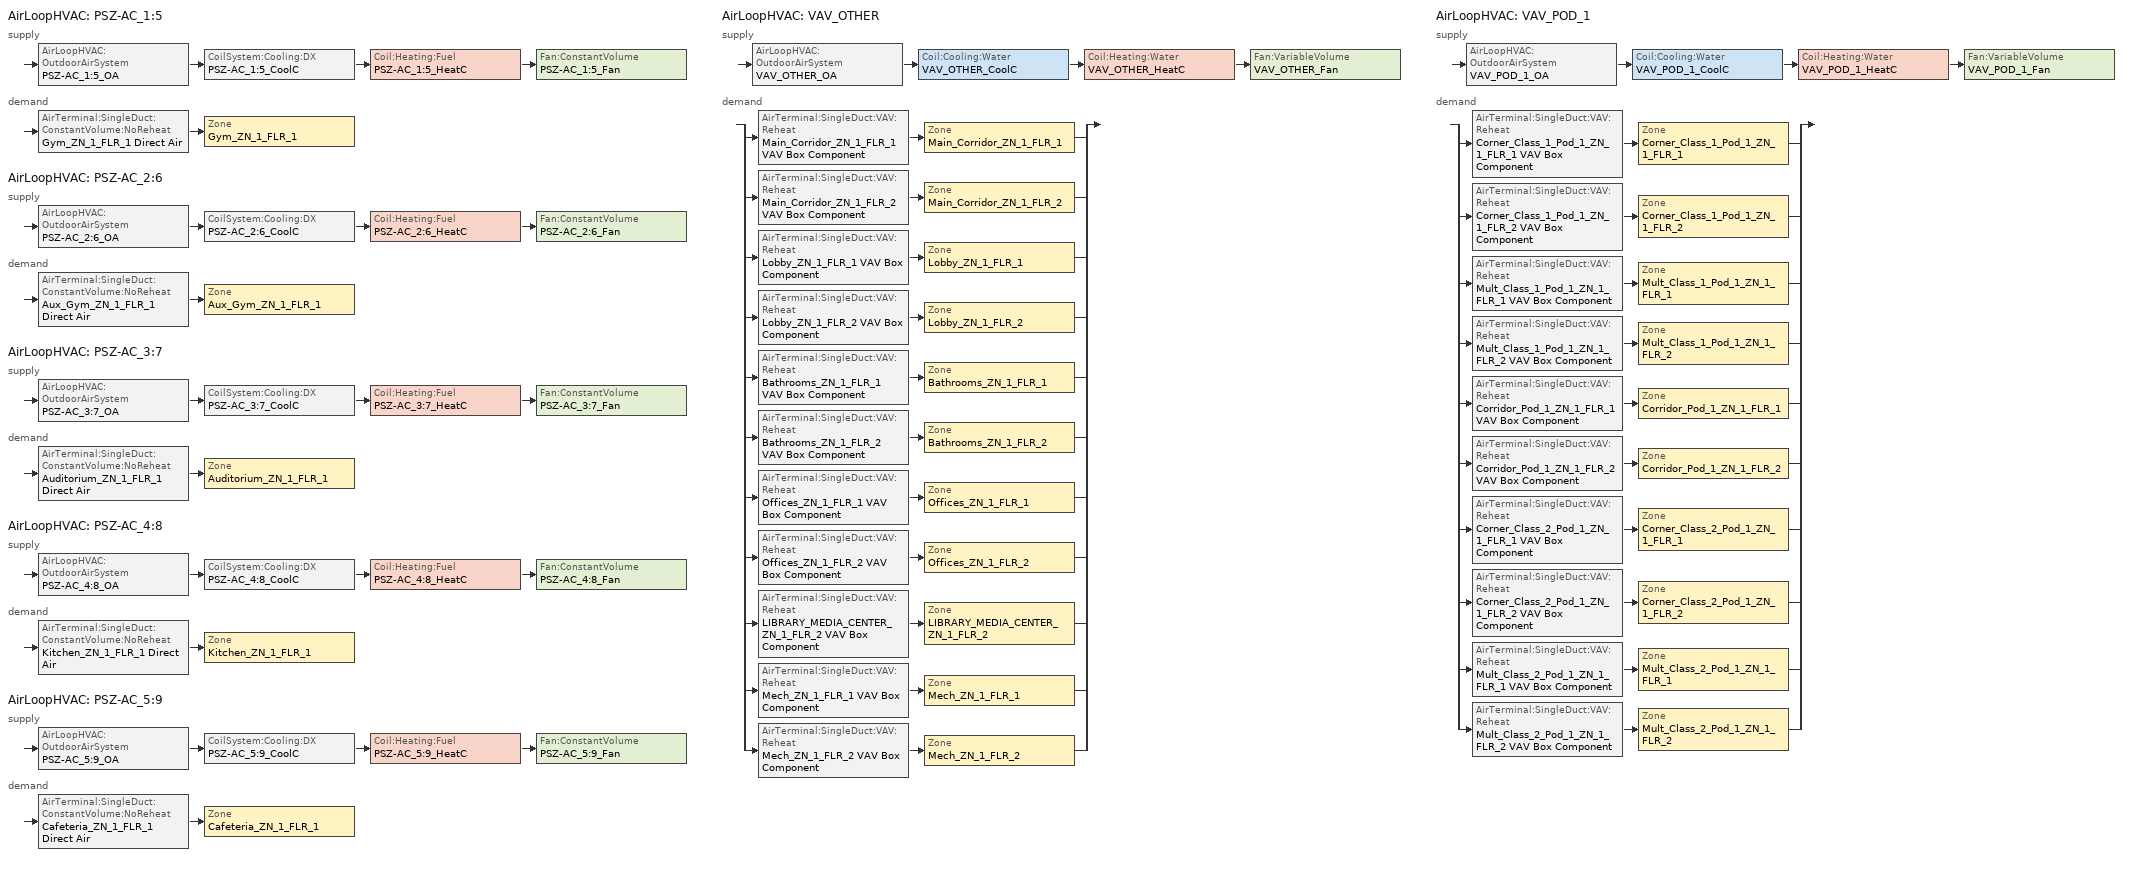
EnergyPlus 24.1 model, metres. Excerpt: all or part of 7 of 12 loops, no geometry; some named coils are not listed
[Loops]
AirLoopHVAC 'PSZ-AC_1:5'
 supply: AirLoopHVAC:OutdoorAirSystem 'PSZ-AC_1:5_OA' > CoilSystem:Cooling:DX 'PSZ-AC_1:5_CoolC' > Coil:Heating:Fuel 'PSZ-AC_1:5_HeatC' > Fan:ConstantVolume 'PSZ-AC_1:5_Fan'
 demand: AirTerminal:SingleDuct:ConstantVolume:NoReheat 'Gym_ZN_1_FLR_1 Direct Air' > Zone 'Gym_ZN_1_FLR_1'
AirLoopHVAC 'PSZ-AC_2:6'
 supply: AirLoopHVAC:OutdoorAirSystem 'PSZ-AC_2:6_OA' > CoilSystem:Cooling:DX 'PSZ-AC_2:6_CoolC' > Coil:Heating:Fuel 'PSZ-AC_2:6_HeatC' > Fan:ConstantVolume 'PSZ-AC_2:6_Fan'
 demand: AirTerminal:SingleDuct:ConstantVolume:NoReheat 'Aux_Gym_ZN_1_FLR_1 Direct Air' > Zone 'Aux_Gym_ZN_1_FLR_1'
AirLoopHVAC 'PSZ-AC_3:7'
 supply: AirLoopHVAC:OutdoorAirSystem 'PSZ-AC_3:7_OA' > CoilSystem:Cooling:DX 'PSZ-AC_3:7_CoolC' > Coil:Heating:Fuel 'PSZ-AC_3:7_HeatC' > Fan:ConstantVolume 'PSZ-AC_3:7_Fan'
 demand: AirTerminal:SingleDuct:ConstantVolume:NoReheat 'Auditorium_ZN_1_FLR_1 Direct Air' > Zone 'Auditorium_ZN_1_FLR_1'
AirLoopHVAC 'PSZ-AC_4:8'
 supply: AirLoopHVAC:OutdoorAirSystem 'PSZ-AC_4:8_OA' > CoilSystem:Cooling:DX 'PSZ-AC_4:8_CoolC' > Coil:Heating:Fuel 'PSZ-AC_4:8_HeatC' > Fan:ConstantVolume 'PSZ-AC_4:8_Fan'
 demand: AirTerminal:SingleDuct:ConstantVolume:NoReheat 'Kitchen_ZN_1_FLR_1 Direct Air' > Zone 'Kitchen_ZN_1_FLR_1'
AirLoopHVAC 'PSZ-AC_5:9'
 supply: AirLoopHVAC:OutdoorAirSystem 'PSZ-AC_5:9_OA' > CoilSystem:Cooling:DX 'PSZ-AC_5:9_CoolC' > Coil:Heating:Fuel 'PSZ-AC_5:9_HeatC' > Fan:ConstantVolume 'PSZ-AC_5:9_Fan'
 demand: AirTerminal:SingleDuct:ConstantVolume:NoReheat 'Cafeteria_ZN_1_FLR_1 Direct Air' > Zone 'Cafeteria_ZN_1_FLR_1'
AirLoopHVAC 'VAV_OTHER'
 supply: AirLoopHVAC:OutdoorAirSystem 'VAV_OTHER_OA' > Coil:Cooling:Water 'VAV_OTHER_CoolC' > Coil:Heating:Water 'VAV_OTHER_HeatC' > Fan:VariableVolume 'VAV_OTHER_Fan'
 demand: split
  | AirTerminal:SingleDuct:VAV:Reheat 'Main_Corridor_ZN_1_FLR_1 VAV Box Component' > Zone 'Main_Corridor_ZN_1_FLR_1'
  | AirTerminal:SingleDuct:VAV:Reheat 'Main_Corridor_ZN_1_FLR_2 VAV Box Component' > Zone 'Main_Corridor_ZN_1_FLR_2'
  | AirTerminal:SingleDuct:VAV:Reheat 'Lobby_ZN_1_FLR_1 VAV Box Component' > Zone 'Lobby_ZN_1_FLR_1'
  | AirTerminal:SingleDuct:VAV:Reheat 'Lobby_ZN_1_FLR_2 VAV Box Component' > Zone 'Lobby_ZN_1_FLR_2'
  | AirTerminal:SingleDuct:VAV:Reheat 'Bathrooms_ZN_1_FLR_1 VAV Box Component' > Zone 'Bathrooms_ZN_1_FLR_1'
  | AirTerminal:SingleDuct:VAV:Reheat 'Bathrooms_ZN_1_FLR_2 VAV Box Component' > Zone 'Bathrooms_ZN_1_FLR_2'
  | AirTerminal:SingleDuct:VAV:Reheat 'Offices_ZN_1_FLR_1 VAV Box Component' > Zone 'Offices_ZN_1_FLR_1'
  | AirTerminal:SingleDuct:VAV:Reheat 'Offices_ZN_1_FLR_2 VAV Box Component' > Zone 'Offices_ZN_1_FLR_2'
  | AirTerminal:SingleDuct:VAV:Reheat 'LIBRARY_MEDIA_CENTER_ZN_1_FLR_2 VAV Box Component' > Zone 'LIBRARY_MEDIA_CENTER_ZN_1_FLR_2'
  | AirTerminal:SingleDuct:VAV:Reheat 'Mech_ZN_1_FLR_1 VAV Box Component' > Zone 'Mech_ZN_1_FLR_1'
  | AirTerminal:SingleDuct:VAV:Reheat 'Mech_ZN_1_FLR_2 VAV Box Component' > Zone 'Mech_ZN_1_FLR_2'
AirLoopHVAC 'VAV_POD_1'
 supply: AirLoopHVAC:OutdoorAirSystem 'VAV_POD_1_OA' > Coil:Cooling:Water 'VAV_POD_1_CoolC' > Coil:Heating:Water 'VAV_POD_1_HeatC' > Fan:VariableVolume 'VAV_POD_1_Fan'
 demand: split
  | AirTerminal:SingleDuct:VAV:Reheat 'Corner_Class_1_Pod_1_ZN_1_FLR_1 VAV Box Component' > Zone 'Corner_Class_1_Pod_1_ZN_1_FLR_1'
  | AirTerminal:SingleDuct:VAV:Reheat 'Corner_Class_1_Pod_1_ZN_1_FLR_2 VAV Box Component' > Zone 'Corner_Class_1_Pod_1_ZN_1_FLR_2'
  | AirTerminal:SingleDuct:VAV:Reheat 'Mult_Class_1_Pod_1_ZN_1_FLR_1 VAV Box Component' > Zone 'Mult_Class_1_Pod_1_ZN_1_FLR_1'
  | AirTerminal:SingleDuct:VAV:Reheat 'Mult_Class_1_Pod_1_ZN_1_FLR_2 VAV Box Component' > Zone 'Mult_Class_1_Pod_1_ZN_1_FLR_2'
  | AirTerminal:SingleDuct:VAV:Reheat 'Corridor_Pod_1_ZN_1_FLR_1 VAV Box Component' > Zone 'Corridor_Pod_1_ZN_1_FLR_1'
  | AirTerminal:SingleDuct:VAV:Reheat 'Corridor_Pod_1_ZN_1_FLR_2 VAV Box Component' > Zone 'Corridor_Pod_1_ZN_1_FLR_2'
  | AirTerminal:SingleDuct:VAV:Reheat 'Corner_Class_2_Pod_1_ZN_1_FLR_1 VAV Box Component' > Zone 'Corner_Class_2_Pod_1_ZN_1_FLR_1'
  | AirTerminal:SingleDuct:VAV:Reheat 'Corner_Class_2_Pod_1_ZN_1_FLR_2 VAV Box Component' > Zone 'Corner_Class_2_Pod_1_ZN_1_FLR_2'
  | AirTerminal:SingleDuct:VAV:Reheat 'Mult_Class_2_Pod_1_ZN_1_FLR_1 VAV Box Component' > Zone 'Mult_Class_2_Pod_1_ZN_1_FLR_1'
  | AirTerminal:SingleDuct:VAV:Reheat 'Mult_Class_2_Pod_1_ZN_1_FLR_2 VAV Box Component' > Zone 'Mult_Class_2_Pod_1_ZN_1_FLR_2'
[AirLoopHVAC] Design supply air flow rate=Autosize
PSZ-AC_1:5; PSZ-AC_2:6; PSZ-AC_3:7; PSZ-AC_4:8; PSZ-AC_5:9; VAV_OTHER; VAV_POD_1
[AirTerminal:SingleDuct:ConstantVolume:NoReheat] Availability schedule=ALWAYS_ON; Maximum air flow rate=Autosize
Auditorium_ZN_1_FLR_1 Direct Air; Aux_Gym_ZN_1_FLR_1 Direct Air; Cafeteria_ZN_1_FLR_1 Direct Air; Gym_ZN_1_FLR_1 Direct Air; Kitchen_ZN_1_FLR_1 Direct Air
[AirTerminal:SingleDuct:VAV:Reheat] Availability schedule=ALWAYS_ON; Convergence tolerance=0.001; Damper heating action=Normal; Maximum air flow rate=Autosize; Maximum flow fraction during reheat=Autosize; Maximum flow per zone floor area during reheat=Autosize; Maximum hot water or steam flow rate=Autosize; Minimum hot water or steam flow rate=0; Zone minimum air flow input method=Constant
Name | Constant minimum air flow fraction | Reheat coil
Bathrooms_ZN_1_FLR_1 VAV Box Component | Autosize | Bathrooms_ZN_1_FLR_1 VAV Box Reheat Coil
Bathrooms_ZN_1_FLR_2 VAV Box Component | Autosize | Bathrooms_ZN_1_FLR_2 VAV Box Reheat Coil
Corner_Class_1_Pod_1_ZN_1_FLR_1 VAV Box Component | 0.3 | Corner_Class_1_Pod_1_ZN_1_FLR_1 VAV Box Reheat Coil
Corner_Class_1_Pod_1_ZN_1_FLR_2 VAV Box Component | 0.3 | Corner_Class_1_Pod_1_ZN_1_FLR_2 VAV Box Reheat Coil
Corner_Class_2_Pod_1_ZN_1_FLR_1 VAV Box Component | 0.3 | Corner_Class_2_Pod_1_ZN_1_FLR_1 VAV Box Reheat Coil
Corner_Class_2_Pod_1_ZN_1_FLR_2 VAV Box Component | 0.3 | Corner_Class_2_Pod_1_ZN_1_FLR_2 VAV Box Reheat Coil
Corridor_Pod_1_ZN_1_FLR_1 VAV Box Component | 0.3 | Corridor_Pod_1_ZN_1_FLR_1 VAV Box Reheat Coil
Corridor_Pod_1_ZN_1_FLR_2 VAV Box Component | 0.3 | Corridor_Pod_1_ZN_1_FLR_2 VAV Box Reheat Coil
LIBRARY_MEDIA_CENTER_ZN_1_FLR_2 VAV Box Component | 0.3 | LIBRARY_MEDIA_CENTER_ZN_1_FLR_2 VAV Box Reheat Coil
Lobby_ZN_1_FLR_1 VAV Box Component | 0.3 | Lobby_ZN_1_FLR_1 VAV Box Reheat Coil
Lobby_ZN_1_FLR_2 VAV Box Component | 0.3 | Lobby_ZN_1_FLR_2 VAV Box Reheat Coil
Main_Corridor_ZN_1_FLR_1 VAV Box Component | 0.3 | Main_Corridor_ZN_1_FLR_1 VAV Box Reheat Coil
Main_Corridor_ZN_1_FLR_2 VAV Box Component | 0.3 | Main_Corridor_ZN_1_FLR_2 VAV Box Reheat Coil
Mech_ZN_1_FLR_1 VAV Box Component | 0.3 | Mech_ZN_1_FLR_1 VAV Box Reheat Coil
Mech_ZN_1_FLR_2 VAV Box Component | 0.3 | Mech_ZN_1_FLR_2 VAV Box Reheat Coil
Mult_Class_1_Pod_1_ZN_1_FLR_1 VAV Box Component | 0.3 | Mult_Class_1_Pod_1_ZN_1_FLR_1 VAV Box Reheat Coil
Mult_Class_1_Pod_1_ZN_1_FLR_2 VAV Box Component | 0.3 | Mult_Class_1_Pod_1_ZN_1_FLR_2 VAV Box Reheat Coil
Mult_Class_2_Pod_1_ZN_1_FLR_1 VAV Box Component | 0.3 | Mult_Class_2_Pod_1_ZN_1_FLR_1 VAV Box Reheat Coil
Mult_Class_2_Pod_1_ZN_1_FLR_2 VAV Box Component | 0.3 | Mult_Class_2_Pod_1_ZN_1_FLR_2 VAV Box Reheat Coil
Offices_ZN_1_FLR_1 VAV Box Component | 0.3 | Offices_ZN_1_FLR_1 VAV Box Reheat Coil
Offices_ZN_1_FLR_2 VAV Box Component | 0.3 | Offices_ZN_1_FLR_2 VAV Box Reheat Coil
[Coil:Cooling:DX:SingleSpeed] 2023 rated evaporator fan power per volume flow rate=934.4; Availability schedule=ALWAYS_ON; Gross rated sensible heat ratio=Autosize; Gross rated total cooling capacity=Autosize; Rated air flow rate=Autosize
Name | Energy input ratio function of flow fraction curve | Energy input ratio function of temperature curve | Gross rated cooling cop | Part load fraction correlation curve | Total cooling capacity function of flow fraction curve | Total cooling capacity function of temperature curve
PSZ-AC_1:5_CoolC DXCoil | Measured_CoolCStandard10Ton_EIRFFF | Measured_CoolCStandard10Ton_EIRFT | 3.13381 | No_PLR_Degredation | Measured_CoolCStandard10Ton_CapFF | Measured_CoolCStandard10Ton_CapFT
PSZ-AC_2:6_CoolC DXCoil; PSZ-AC_3:7_CoolC DXCoil; PSZ-AC_5:9_CoolC DXCoil | Measured_CoolCStandard10Ton_EIRFFF | Measured_CoolCStandard10Ton_EIRFT | 3.23372 | No_PLR_Degredation | Measured_CoolCStandard10Ton_CapFF | Measured_CoolCStandard10Ton_CapFT
PSZ-AC_4:8_CoolC DXCoil | ConstantCubic | Cool-EIR-fT | 3.66668 | Cool-PLF-fPLR | ConstantCubic | Cool-Cap-fT
[Coil:Cooling:Water] Availability schedule=ALWAYS_ON; Design air flow rate=Autosize; Design inlet air humidity ratio=Autosize; Design inlet air temperature=Autosize; Design inlet water temperature=Autosize; Design outlet air humidity ratio=Autosize; Design outlet air temperature=Autosize; Design water flow rate=Autosize; Heat exchanger configuration=CrossFlow; Type of analysis=SimpleAnalysis
VAV_OTHER_CoolC; VAV_POD_1_CoolC
[Coil:Heating:Fuel] Availability schedule=ALWAYS_ON; Fuel type=NaturalGas; Nominal capacity=Autosize
Name | Burner efficiency
PSZ-AC_1:5_HeatC; PSZ-AC_2:6_HeatC; PSZ-AC_3:7_HeatC; PSZ-AC_5:9_HeatC | 0.78
PSZ-AC_4:8_HeatC | 0.8
[Coil:Heating:Water] Availability schedule=ALWAYS_ON; Maximum water flow rate=Autosize; Performance input method=UFactorTimesAreaAndDesignWaterFlowRate; Rated capacity=Autosize; Rated inlet air temperature=16.6; Rated inlet water temperature=82.2; Rated outlet air temperature=32.2; Rated outlet water temperature=71.1; U factor times area value=Autosize
VAV_OTHER_HeatC; VAV_POD_1_HeatC
[CoilSystem:Cooling:DX] Availability schedule=ALWAYS_ON
Name | Cooling coil
PSZ-AC_1:5_CoolC | PSZ-AC_1:5_CoolC DXCoil
PSZ-AC_2:6_CoolC | PSZ-AC_2:6_CoolC DXCoil
PSZ-AC_3:7_CoolC | PSZ-AC_3:7_CoolC DXCoil
PSZ-AC_4:8_CoolC | PSZ-AC_4:8_CoolC DXCoil
PSZ-AC_5:9_CoolC | PSZ-AC_5:9_CoolC DXCoil
[Controller:OutdoorAir] Economizer control action type=ModulateFlow; Economizer maximum limit dry bulb temperature=28; Economizer maximum limit enthalpy=64000; Economizer minimum limit dry bulb temperature=-100; Lockout type=NoLockout; Maximum outdoor air flow rate=Autosize; Minimum limit type=FixedMinimum; Minimum outdoor air flow rate=Autosize; Minimum outdoor air schedule=MinOA_Sched
Name | Economizer control type
PSZ-AC_1:5_OA_Controller; PSZ-AC_2:6_OA_Controller; PSZ-AC_3:7_OA_Controller; PSZ-AC_5:9_OA_Controller; VAV_OTHER_OA_Controller; VAV_POD_1_OA_Controller | DifferentialDryBulb
PSZ-AC_4:8_OA_Controller | NoEconomizer
[Controller:WaterCoil] Actuator variable=Flow; Control variable=Temperature; Maximum actuated flow=Autosize; Minimum actuated flow=0
Name | Action | Controller convergence tolerance
VAV_OTHER_CoolC_Controller; VAV_POD_1_CoolC_Controller | Reverse
VAV_OTHER_HeatC_Controller; VAV_POD_1_HeatC_Controller | Normal | 0.0001
[DesignSpecification:OutdoorAir]
Name | Outdoor air flow per person | Outdoor air method | Outdoor air flow per zone floor area
SZ DSOA Auditorium_ZN_1_FLR_1; SZ DSOA Corner_Class_1_Pod_1_ZN_1_FLR_1; SZ DSOA Corner_Class_1_Pod_1_ZN_1_FLR_2; SZ DSOA Corner_Class_2_Pod_1_ZN_1_FLR_1; SZ DSOA Corner_Class_2_Pod_1_ZN_1_FLR_2; SZ DSOA Kitchen_ZN_1_FLR_1; SZ DSOA LIBRARY_MEDIA_CENTER_ZN_1_FLR_2; SZ DSOA Mult_Class_1_Pod_1_ZN_1_FLR_1; SZ DSOA Mult_Class_1_Pod_1_ZN_1_FLR_2; SZ DSOA Mult_Class_2_Pod_1_ZN_1_FLR_1; SZ DSOA Mult_Class_2_Pod_1_ZN_1_FLR_2 | 0.008 | Flow/Person
SZ DSOA Aux_Gym_ZN_1_FLR_1; SZ DSOA Cafeteria_ZN_1_FLR_1; SZ DSOA Gym_ZN_1_FLR_1; SZ DSOA Offices_ZN_1_FLR_1; SZ DSOA Offices_ZN_1_FLR_2 | 0.01 | Flow/Person
SZ DSOA Bathrooms_ZN_1_FLR_1; SZ DSOA Bathrooms_ZN_1_FLR_2 | 0.025 | Flow/Person
SZ DSOA Corridor_Pod_1_ZN_1_FLR_1; SZ DSOA Corridor_Pod_1_ZN_1_FLR_2; SZ DSOA Lobby_ZN_1_FLR_1; SZ DSOA Lobby_ZN_1_FLR_2; SZ DSOA Main_Corridor_ZN_1_FLR_1; SZ DSOA Main_Corridor_ZN_1_FLR_2 |  | Flow/Area | 0.0005
SZ DSOA Mech_ZN_1_FLR_1; SZ DSOA Mech_ZN_1_FLR_2 |  | Flow/Area | 0.00025
[Fan:ConstantVolume] Availability schedule=HVACOperationSchd; End use subcategory=Fan Energy; Maximum flow rate=Autosize; Motor in airstream fraction=1
Name | Fan total efficiency | Motor efficiency | Pressure rise
PSZ-AC_1:5_Fan | 0.6045 | 0.93 | 1017.592
PSZ-AC_2:6_Fan; PSZ-AC_3:7_Fan; PSZ-AC_5:9_Fan | 0.5915 | 0.91 | 1109.648
PSZ-AC_4:8_Fan | 0.53625 | 0.825 | 622
[Fan:VariableVolume] Availability schedule=HVACOperationSchd; End use subcategory=Fan Energy; Fan power coefficient 1=0.0407599; Fan power coefficient 2=0.088045; Fan power coefficient 3=-0.0729261; Fan power coefficient 4=0.94374; Fan power coefficient 5=0; Fan power minimum air flow rate=0; Fan power minimum flow rate input method=FixedFlowRate; Fan total efficiency=0.6006; Maximum flow rate=Autosize; Motor efficiency=0.924; Motor in airstream fraction=1
Name | Pressure rise
VAV_OTHER_Fan | 1017.592
VAV_POD_1_Fan | 1109.648
[Fan:ZoneExhaust] Availability schedule=HVACOperationSchd; End use subcategory=Zone Exhaust Fans
Name | Fan total efficiency | Maximum flow rate | Pressure rise
Bathrooms_ZN_1_FLR_1 Exhaust Fan; Bathrooms_ZN_1_FLR_2 Exhaust Fan | 0.338 | 0.3 | 125
Cafeteria_ZN_1_FLR_1 Exhaust Fan | 1 | 1.6288 | 1e-06
Kitchen_ZN_1_FLR_1 Exhaust Fan | 1 | 0.2592 | 1e-06
[Refrigeration:Case] Zone=Kitchen_ZN_1_FLR_1; Anti sweat heater control type=None; Availability schedule=ALWAYS_ON; Case anti sweat heater power per unit length=0; Case height=0; Case length=7.32; Case lighting schedule=BLDG_LIGHT_SCH; Defrost energy correction curve type=None; Fraction of lighting energy to case=1; Humidity at zero anti sweat heater energy=0; Latent case credit curve type=CaseTemperatureMethod; Minimum anti sweat heater power per unit length=0; Rated ambient relative humidity=55; Rated ambient temperature=23.88; Rated total cooling capacity per unit length=734; Standard case lighting power per unit length=33; Under case hvac return air fraction=0
Name | Case credit fraction schedule | Case defrost drip down schedule | Case defrost power per unit length | Case defrost schedule | Case defrost type | Case operating temperature | Fraction of anti sweat heater energy to case | Latent case credit curve | Operating case fan power per unit length | Rated latent heat ratio | Rated runtime fraction | Refrigerated case restocking schedule | Standard case fan power per unit length
Kitchen_ZN_1_FLR_1_Case:1_WALKINFREEZER | Kitchen_ZN_1_FLR_1_Case:1_WALKINFREEZER_CaseCreditReduxSched | Kitchen_ZN_1_FLR_1_Case:1_WALKINFREEZER_CaseDripDown2aDaySched | 410 | Kitchen_ZN_1_FLR_1_Case:1_WALKINFREEZER_CaseDefrost2aDaySched | Electric | -23 | 0 | Kitchen_ZN_1_FLR_1_Case:1_WALKINFREEZERSingleShelfHorizontal_LatentEnergyMult | 68.3 | 0.1 | 0.4 | Kitchen_ZN_1_FLR_1_Case:1_WALKINFREEZER_WalkInStockingSched | 68.3
Kitchen_ZN_1_FLR_1_Case:2_SELFCONTAINEDDISPLAYCASE |  |  | 0 |  | None | 2 | 0.2 | Kitchen_ZN_1_FLR_1_Case:2_SELFCONTAINEDDISPLAYCASEMultiShelfVertical_LatentEnergyMult | 55 | 0.08 | 0.85 | Kitchen_ZN_1_FLR_1_Case:2_SELFCONTAINEDDISPLAYCASE_CaseStockingSched | 55
[Refrigeration:CompressorRack] Condenser type=AirCooled; Design condenser fan power=750; Heat rejection location=Outdoors
Name | Compressor rack cop function of temperature curve | Condenser fan power function of temperature curve | Design compressor rack cop | End use subcategory | Refrigeration case name or walkin name or caseandwalkinlist
RACK1 | RACK1_RackCOPfTCurve | RACK1_RackCondFanCurve2 | 1.5 | Low Temp Refrigeration | Kitchen_ZN_1_FLR_1_Case:1_WALKINFREEZER
RACK2 | RACK2_RackCOPfTCurve |  | 3 | Med Temp Refrigeration | Kitchen_ZN_1_FLR_1_Case:2_SELFCONTAINEDDISPLAYCASE
[SetpointManager:MixedAir] Control variable=Temperature
Name | Setpoint node or nodelist
PSZ-AC_1:5_CoolC SAT Manager | PSZ-AC_1:5_CoolC-PSZ-AC_1:5_HeatCNode
PSZ-AC_1:5_HeatC MixedAir Manager | PSZ-AC_1:5_HeatC-PSZ-AC_1:5_FanNode
PSZ-AC_1:5_OAMixed Air Temp Manager | PSZ-AC_1:5_OA-PSZ-AC_1:5_CoolCNode
PSZ-AC_2:6_CoolC SAT Manager | PSZ-AC_2:6_CoolC-PSZ-AC_2:6_HeatCNode
PSZ-AC_2:6_HeatC MixedAir Manager | PSZ-AC_2:6_HeatC-PSZ-AC_2:6_FanNode
PSZ-AC_2:6_OAMixed Air Temp Manager | PSZ-AC_2:6_OA-PSZ-AC_2:6_CoolCNode
PSZ-AC_3:7_CoolC SAT Manager | PSZ-AC_3:7_CoolC-PSZ-AC_3:7_HeatCNode
PSZ-AC_3:7_HeatC MixedAir Manager | PSZ-AC_3:7_HeatC-PSZ-AC_3:7_FanNode
PSZ-AC_3:7_OAMixed Air Temp Manager | PSZ-AC_3:7_OA-PSZ-AC_3:7_CoolCNode
PSZ-AC_4:8_CoolC SAT Manager | PSZ-AC_4:8_CoolC-PSZ-AC_4:8_HeatCNode
PSZ-AC_4:8_HeatC MixedAir Manager | PSZ-AC_4:8_HeatC-PSZ-AC_4:8_FanNode
PSZ-AC_4:8_OAMixed Air Temp Manager | PSZ-AC_4:8_OA-PSZ-AC_4:8_CoolCNode
PSZ-AC_5:9_CoolC SAT Manager | PSZ-AC_5:9_CoolC-PSZ-AC_5:9_HeatCNode
PSZ-AC_5:9_HeatC MixedAir Manager | PSZ-AC_5:9_HeatC-PSZ-AC_5:9_FanNode
PSZ-AC_5:9_OAMixed Air Temp Manager | PSZ-AC_5:9_OA-PSZ-AC_5:9_CoolCNode
VAV_OTHER_CoolC SAT Manager | VAV_OTHER_CoolC-VAV_OTHER_HeatCNode
VAV_OTHER_HeatC SAT Manager | VAV_OTHER_HeatC-VAV_OTHER_FanNode
VAV_OTHER_OAMixed Air Temp Manager | VAV_OTHER_OA-VAV_OTHER_CoolCNode
VAV_POD_1_CoolC SAT Manager | VAV_POD_1_CoolC-VAV_POD_1_HeatCNode
VAV_POD_1_HeatC SAT Manager | VAV_POD_1_HeatC-VAV_POD_1_FanNode
VAV_POD_1_OAMixed Air Temp Manager | VAV_POD_1_OA-VAV_POD_1_CoolCNode
[SetpointManager:Scheduled] Control variable=Temperature; Schedule=Seasonal-Reset-Supply-Air-Temp-Sch
Name | Setpoint node or nodelist
VAV_OTHER SAT setpoint | VAV_OTHER Supply Equipment Outlet Node
VAV_POD_1 SAT setpoint | VAV_POD_1 Supply Equipment Outlet Node
[SetpointManager:SingleZone:Reheat] Control variable=Temperature; Maximum supply air temperature=50; Minimum supply air temperature=10
Name | Control zone | Setpoint node or nodelist
SupAirTemp MngrAuditorium_ZN_1_FLR_1 | Auditorium_ZN_1_FLR_1 | PSZ-AC_3:7 Supply Equipment Outlet Node
SupAirTemp MngrAux_Gym_ZN_1_FLR_1 | Aux_Gym_ZN_1_FLR_1 | PSZ-AC_2:6 Supply Equipment Outlet Node
SupAirTemp MngrCafeteria_ZN_1_FLR_1 | Cafeteria_ZN_1_FLR_1 | PSZ-AC_5:9 Supply Equipment Outlet Node
SupAirTemp MngrGym_ZN_1_FLR_1 | Gym_ZN_1_FLR_1 | PSZ-AC_1:5 Supply Equipment Outlet Node
SupAirTemp MngrKitchen_ZN_1_FLR_1 | Kitchen_ZN_1_FLR_1 | PSZ-AC_4:8 Supply Equipment Outlet Node
[Sizing:System] Central cooling capacity control method=VAV; Central cooling design supply air humidity ratio=0.0085; Central cooling design supply air temperature=12.8; Central heating design supply air humidity ratio=0.008; Cooling design capacity=Autosize; Cooling design capacity method=CoolingDesignCapacity; Cooling supply air flow rate method=DesignDay; Design outdoor air flow rate=Autosize; Heating design capacity=Autosize; Heating design capacity method=HeatingDesignCapacity; Heating supply air flow rate method=DesignDay; Precool design humidity ratio=0.008; Precool design temperature=12.8; Preheat design humidity ratio=0.008; Preheat design temperature=7; Type of load to size on=Sensible; Type of zone sum to use=NonCoincident; Zone maximum outdoor air fraction=1
Name | 100 outdoor air in cooling | 100 outdoor air in heating | Central heating design supply air temperature | Central heating maximum system air flow ratio
PSZ-AC_1:5; PSZ-AC_2:6; PSZ-AC_3:7; PSZ-AC_5:9 | No | No | 40 | 1
PSZ-AC_4:8 | Yes | Yes | 40 | 1
VAV_OTHER; VAV_POD_1 | No | No | 16.7 | 0.3
[Sizing:Zone] Account for dedicated outdoor air system=No; Cooling design air flow method=DesignDay; Dedicated outdoor air high setpoint temperature for design=Autosize; Dedicated outdoor air low setpoint temperature for design=Autosize; Dedicated outdoor air system control strategy=NeutralSupplyAir; Heating design air flow method=DesignDay; Zone cooling design supply air humidity ratio=0.0085; Zone cooling design supply air temperature=12.8; Zone cooling design supply air temperature input method=SupplyAirTemperature; Zone heating design supply air humidity ratio=0.008; Zone heating design supply air temperature=50; Zone heating design supply air temperature input method=SupplyAirTemperature
Name | Design specification outdoor air object | Cooling minimum air flow
Auditorium_ZN_1_FLR_1 | SZ DSOA Auditorium_ZN_1_FLR_1
Aux_Gym_ZN_1_FLR_1 | SZ DSOA Aux_Gym_ZN_1_FLR_1
Bathrooms_ZN_1_FLR_1 | SZ DSOA Bathrooms_ZN_1_FLR_1 | 0.3
Bathrooms_ZN_1_FLR_2 | SZ DSOA Bathrooms_ZN_1_FLR_2 | 0.3
Cafeteria_ZN_1_FLR_1 | SZ DSOA Cafeteria_ZN_1_FLR_1 | 1.628
Corner_Class_1_Pod_1_ZN_1_FLR_1 | SZ DSOA Corner_Class_1_Pod_1_ZN_1_FLR_1
Corner_Class_1_Pod_1_ZN_1_FLR_2 | SZ DSOA Corner_Class_1_Pod_1_ZN_1_FLR_2
Corner_Class_2_Pod_1_ZN_1_FLR_1 | SZ DSOA Corner_Class_2_Pod_1_ZN_1_FLR_1
Corner_Class_2_Pod_1_ZN_1_FLR_2 | SZ DSOA Corner_Class_2_Pod_1_ZN_1_FLR_2
Corridor_Pod_1_ZN_1_FLR_1 | SZ DSOA Corridor_Pod_1_ZN_1_FLR_1
Corridor_Pod_1_ZN_1_FLR_2 | SZ DSOA Corridor_Pod_1_ZN_1_FLR_2
Gym_ZN_1_FLR_1 | SZ DSOA Gym_ZN_1_FLR_1
Kitchen_ZN_1_FLR_1 | SZ DSOA Kitchen_ZN_1_FLR_1
LIBRARY_MEDIA_CENTER_ZN_1_FLR_2 | SZ DSOA LIBRARY_MEDIA_CENTER_ZN_1_FLR_2
Lobby_ZN_1_FLR_1 | SZ DSOA Lobby_ZN_1_FLR_1
Lobby_ZN_1_FLR_2 | SZ DSOA Lobby_ZN_1_FLR_2
Main_Corridor_ZN_1_FLR_1 | SZ DSOA Main_Corridor_ZN_1_FLR_1
Main_Corridor_ZN_1_FLR_2 | SZ DSOA Main_Corridor_ZN_1_FLR_2
Mech_ZN_1_FLR_1 | SZ DSOA Mech_ZN_1_FLR_1
Mech_ZN_1_FLR_2 | SZ DSOA Mech_ZN_1_FLR_2
Mult_Class_1_Pod_1_ZN_1_FLR_1 | SZ DSOA Mult_Class_1_Pod_1_ZN_1_FLR_1
Mult_Class_1_Pod_1_ZN_1_FLR_2 | SZ DSOA Mult_Class_1_Pod_1_ZN_1_FLR_2
Mult_Class_2_Pod_1_ZN_1_FLR_1 | SZ DSOA Mult_Class_2_Pod_1_ZN_1_FLR_1
Mult_Class_2_Pod_1_ZN_1_FLR_2 | SZ DSOA Mult_Class_2_Pod_1_ZN_1_FLR_2
Offices_ZN_1_FLR_1 | SZ DSOA Offices_ZN_1_FLR_1
Offices_ZN_1_FLR_2 | SZ DSOA Offices_ZN_1_FLR_2
[ThermostatSetpoint:DualSetpoint]
Name | Cooling setpoint temperature schedule | Heating setpoint temperature schedule
Auditorium_ZN_1_FLR_1 DualSPSched; Aux_Gym_ZN_1_FLR_1 DualSPSched; Cafeteria_ZN_1_FLR_1 DualSPSched; Corner_Class_1_Pod_1_ZN_1_FLR_1 DualSPSched; Corner_Class_1_Pod_1_ZN_1_FLR_2 DualSPSched; Corner_Class_2_Pod_1_ZN_1_FLR_1 DualSPSched; Corner_Class_2_Pod_1_ZN_1_FLR_2 DualSPSched; Gym_ZN_1_FLR_1 DualSPSched; LIBRARY_MEDIA_CENTER_ZN_1_FLR_2 DualSPSched; Lobby_ZN_1_FLR_1 DualSPSched; Mult_Class_1_Pod_1_ZN_1_FLR_1 DualSPSched; Mult_Class_1_Pod_1_ZN_1_FLR_2 DualSPSched; Mult_Class_2_Pod_1_ZN_1_FLR_1 DualSPSched; Mult_Class_2_Pod_1_ZN_1_FLR_2 DualSPSched; Offices_ZN_1_FLR_1 DualSPSched; Offices_ZN_1_FLR_2 DualSPSched | CLGSETP_SCH | HTGSETP_SCH
Bathrooms_ZN_1_FLR_1 DualSPSched; Bathrooms_ZN_1_FLR_2 DualSPSched; Corridor_Pod_1_ZN_1_FLR_1 DualSPSched; Corridor_Pod_1_ZN_1_FLR_2 DualSPSched; Kitchen_ZN_1_FLR_1 DualSPSched; Lobby_ZN_1_FLR_2 DualSPSched; Main_Corridor_ZN_1_FLR_1 DualSPSched; Main_Corridor_ZN_1_FLR_2 DualSPSched; Mech_ZN_1_FLR_1 DualSPSched; Mech_ZN_1_FLR_2 DualSPSched | CLGSETP_SCH_BathCorrMechKitchen | HTGSETP_SCH_BathCorrMechKitchen
[ZoneControl:Thermostat] Control type schedule=Dual Zone Control Type Sched
Name | Zone or zonelist | Control 1
Auditorium_ZN_1_FLR_1 Thermostat | Auditorium_ZN_1_FLR_1 | Auditorium_ZN_1_FLR_1 DualSPSched
Aux_Gym_ZN_1_FLR_1 Thermostat | Aux_Gym_ZN_1_FLR_1 | Aux_Gym_ZN_1_FLR_1 DualSPSched
Bathrooms_ZN_1_FLR_1 Thermostat | Bathrooms_ZN_1_FLR_1 | Bathrooms_ZN_1_FLR_1 DualSPSched
Bathrooms_ZN_1_FLR_2 Thermostat | Bathrooms_ZN_1_FLR_2 | Bathrooms_ZN_1_FLR_2 DualSPSched
Cafeteria_ZN_1_FLR_1 Thermostat | Cafeteria_ZN_1_FLR_1 | Cafeteria_ZN_1_FLR_1 DualSPSched
Corner_Class_1_Pod_1_ZN_1_FLR_1 Thermostat | Corner_Class_1_Pod_1_ZN_1_FLR_1 | Corner_Class_1_Pod_1_ZN_1_FLR_1 DualSPSched
Corner_Class_1_Pod_1_ZN_1_FLR_2 Thermostat | Corner_Class_1_Pod_1_ZN_1_FLR_2 | Corner_Class_1_Pod_1_ZN_1_FLR_2 DualSPSched
Corner_Class_2_Pod_1_ZN_1_FLR_1 Thermostat | Corner_Class_2_Pod_1_ZN_1_FLR_1 | Corner_Class_2_Pod_1_ZN_1_FLR_1 DualSPSched
Corner_Class_2_Pod_1_ZN_1_FLR_2 Thermostat | Corner_Class_2_Pod_1_ZN_1_FLR_2 | Corner_Class_2_Pod_1_ZN_1_FLR_2 DualSPSched
Corridor_Pod_1_ZN_1_FLR_1 Thermostat | Corridor_Pod_1_ZN_1_FLR_1 | Corridor_Pod_1_ZN_1_FLR_1 DualSPSched
Corridor_Pod_1_ZN_1_FLR_2 Thermostat | Corridor_Pod_1_ZN_1_FLR_2 | Corridor_Pod_1_ZN_1_FLR_2 DualSPSched
Gym_ZN_1_FLR_1 Thermostat | Gym_ZN_1_FLR_1 | Gym_ZN_1_FLR_1 DualSPSched
Kitchen_ZN_1_FLR_1 Thermostat | Kitchen_ZN_1_FLR_1 | Kitchen_ZN_1_FLR_1 DualSPSched
LIBRARY_MEDIA_CENTER_ZN_1_FLR_2 Thermostat | LIBRARY_MEDIA_CENTER_ZN_1_FLR_2 | LIBRARY_MEDIA_CENTER_ZN_1_FLR_2 DualSPSched
Lobby_ZN_1_FLR_1 Thermostat | Lobby_ZN_1_FLR_1 | Lobby_ZN_1_FLR_1 DualSPSched
Lobby_ZN_1_FLR_2 Thermostat | Lobby_ZN_1_FLR_2 | Lobby_ZN_1_FLR_2 DualSPSched
Main_Corridor_ZN_1_FLR_1 Thermostat | Main_Corridor_ZN_1_FLR_1 | Main_Corridor_ZN_1_FLR_1 DualSPSched
Main_Corridor_ZN_1_FLR_2 Thermostat | Main_Corridor_ZN_1_FLR_2 | Main_Corridor_ZN_1_FLR_2 DualSPSched
Mech_ZN_1_FLR_1 Thermostat | Mech_ZN_1_FLR_1 | Mech_ZN_1_FLR_1 DualSPSched
Mech_ZN_1_FLR_2 Thermostat | Mech_ZN_1_FLR_2 | Mech_ZN_1_FLR_2 DualSPSched
Mult_Class_1_Pod_1_ZN_1_FLR_1 Thermostat | Mult_Class_1_Pod_1_ZN_1_FLR_1 | Mult_Class_1_Pod_1_ZN_1_FLR_1 DualSPSched
Mult_Class_1_Pod_1_ZN_1_FLR_2 Thermostat | Mult_Class_1_Pod_1_ZN_1_FLR_2 | Mult_Class_1_Pod_1_ZN_1_FLR_2 DualSPSched
Mult_Class_2_Pod_1_ZN_1_FLR_1 Thermostat | Mult_Class_2_Pod_1_ZN_1_FLR_1 | Mult_Class_2_Pod_1_ZN_1_FLR_1 DualSPSched
Mult_Class_2_Pod_1_ZN_1_FLR_2 Thermostat | Mult_Class_2_Pod_1_ZN_1_FLR_2 | Mult_Class_2_Pod_1_ZN_1_FLR_2 DualSPSched
Offices_ZN_1_FLR_1 Thermostat | Offices_ZN_1_FLR_1 | Offices_ZN_1_FLR_1 DualSPSched
Offices_ZN_1_FLR_2 Thermostat | Offices_ZN_1_FLR_2 | Offices_ZN_1_FLR_2 DualSPSched
[Zone equipment]
Auditorium_ZN_1_FLR_1: Auditorium_ZN_1_FLR_1 Direct Air
Aux_Gym_ZN_1_FLR_1: Aux_Gym_ZN_1_FLR_1 Direct Air
Bathrooms_ZN_1_FLR_1: Bathrooms_ZN_1_FLR_1 Exhaust Fan, Bathrooms_ZN_1_FLR_1 VAV Box Component
Bathrooms_ZN_1_FLR_2: Bathrooms_ZN_1_FLR_2 Exhaust Fan, Bathrooms_ZN_1_FLR_2 VAV Box Component
Cafeteria_ZN_1_FLR_1: Cafeteria_ZN_1_FLR_1 Exhaust Fan, Cafeteria_ZN_1_FLR_1 Direct Air
Corner_Class_1_Pod_1_ZN_1_FLR_1: Corner_Class_1_Pod_1_ZN_1_FLR_1 VAV Box Component
Corner_Class_1_Pod_1_ZN_1_FLR_2: Corner_Class_1_Pod_1_ZN_1_FLR_2 VAV Box Component
Corner_Class_2_Pod_1_ZN_1_FLR_1: Corner_Class_2_Pod_1_ZN_1_FLR_1 VAV Box Component
Corner_Class_2_Pod_1_ZN_1_FLR_2: Corner_Class_2_Pod_1_ZN_1_FLR_2 VAV Box Component
Corridor_Pod_1_ZN_1_FLR_1: Corridor_Pod_1_ZN_1_FLR_1 VAV Box Component
Corridor_Pod_1_ZN_1_FLR_2: Corridor_Pod_1_ZN_1_FLR_2 VAV Box Component
Gym_ZN_1_FLR_1: Gym_ZN_1_FLR_1 Direct Air
Kitchen_ZN_1_FLR_1: Kitchen_ZN_1_FLR_1 Exhaust Fan, Kitchen_ZN_1_FLR_1 Direct Air
LIBRARY_MEDIA_CENTER_ZN_1_FLR_2: LIBRARY_MEDIA_CENTER_ZN_1_FLR_2 VAV Box Component
Lobby_ZN_1_FLR_1: Lobby_ZN_1_FLR_1 VAV Box Component
Lobby_ZN_1_FLR_2: Lobby_ZN_1_FLR_2 VAV Box Component
Main_Corridor_ZN_1_FLR_1: Main_Corridor_ZN_1_FLR_1 VAV Box Component
Main_Corridor_ZN_1_FLR_2: Main_Corridor_ZN_1_FLR_2 VAV Box Component
Mech_ZN_1_FLR_1: Mech_ZN_1_FLR_1 VAV Box Component
Mech_ZN_1_FLR_2: Mech_ZN_1_FLR_2 VAV Box Component
Mult_Class_1_Pod_1_ZN_1_FLR_1: Mult_Class_1_Pod_1_ZN_1_FLR_1 VAV Box Component
Mult_Class_1_Pod_1_ZN_1_FLR_2: Mult_Class_1_Pod_1_ZN_1_FLR_2 VAV Box Component
Mult_Class_2_Pod_1_ZN_1_FLR_1: Mult_Class_2_Pod_1_ZN_1_FLR_1 VAV Box Component
Mult_Class_2_Pod_1_ZN_1_FLR_2: Mult_Class_2_Pod_1_ZN_1_FLR_2 VAV Box Component
Offices_ZN_1_FLR_1: Offices_ZN_1_FLR_1 VAV Box Component
Offices_ZN_1_FLR_2: Offices_ZN_1_FLR_2 VAV Box Component
[Curve:Biquadratic]
Name | Maximum value of x | Maximum value of y | Minimum value of x | Minimum value of y | Coefficient1 constant | Coefficient2 x | Coefficient3 x 2 | Coefficient4 y | Coefficient5 y 2 | Coefficient6 x y
Cool-Cap-fT | 100 | 100 | -100 | -100 | 0.971212 | -0.0152755 | 0.00144345 | -0.00039321 | -6.8364e-06 | -0.000290596
Cool-EIR-fT | 100 | 100 | -100 | -100 | 0.286871 | 0.0239022 | -0.000810648 | 0.0134585 | 0.000338936 | -0.000487004
Measured_CoolCStandard10Ton_CapFT | 29.4 | 50.3 | 11.1 | 10 | 0.52357 | 0.03478 | 0 | -0.001915 | -0.00010838 | 0
Measured_CoolCStandard10Ton_EIRFT | 29.4 | 50.3 | 11.1 | 10 | 0.9847 | -0.04285 | 0.0013562 | 0.009934 | 0.0006398 | -0.001169
[Curve:Cubic]
Name | Maximum value of x | Minimum value of x | Coefficient1 constant | Coefficient2 x | Coefficient3 x 2 | Coefficient4 x 3
ConstantCubic | 100 | -100 | 1 | 0 | 0 | 0
Kitchen_ZN_1_FLR_1_Case:1_WALKINFREEZERSingleShelfHorizontal_LatentEnergyMult | 20 | -35 | 0.020376 | 0.00024378 | 1.14e-05 | 1.811e-07
Kitchen_ZN_1_FLR_1_Case:2_SELFCONTAINEDDISPLAYCASEMultiShelfVertical_LatentEnergyMult | 20 | -35 | 0.0265263 | 0.00107803 | -6.02558e-05 | 1.23732e-06
[Curve:Quadratic]
Name | Maximum curve output | Maximum value of x | Minimum curve output | Minimum value of x | Coefficient1 constant | Coefficient2 x | Coefficient3 x 2
Cool-PLF-fPLR | 1 | 1 | 0.7 | 0 | 0.909496 | 0.0986477 | -0.00819488
Measured_CoolCStandard10Ton_CapFF |  | 1.197 |  | 0.776 | 0.7685 | 0.2315 | 0
Measured_CoolCStandard10Ton_EIRFFF |  | 1.197 |  | 0.776 | 1.192 | -0.1917 | 0
No_PLR_Degredation |  | 1 |  | 0 | 1 | 0 | 0
RACK1_RackCOPfTCurve |  | 35 |  | 10 | 1.7603 | -0.0377 | 0.0004
RACK1_RackCondFanCurve2 |  | 35 |  | 0 | 0 | 0.0286 | 0
RACK2_RackCOPfTCurve |  | 50 |  | 0 | 1 | 0 | 0
[Schedule:Compact]
ALWAYS_ON: Through: 12/31, For: AllDays, Until: 24:00, 1
BLDG_LIGHT_SCH: Through: 6/30, For: Weekdays SummerDesignDay, Until: 07:00, 0.1773, Until: 21:00, 0.9, Until: 24:00, 0.1773, For: AllOtherDays, Until: 24:00, 0.1773, Through: 9/1, For: Weekdays SummerDesignDay, Until: 08:00, 0.1773, Until: 20:00, 0.5, Until: 24:00, 0.1773, For: AllOtherDays, Until: 24:00, 0.1773, Through: 12/31, For: Weekdays SummerDesignDay, Until: 07:00, 0.1773, Until: 21:00, 0.9, Until: 24:00, 0.1773, For: AllOtherDays, Until: 24:00, 0.1773
CLGSETP_SCH: Through: 6/30, For: SummerDesignDay, Until: 24:00, 24, For: WeekEnds Holidays WinterDesignDay, Until: 24:00, 27, For: AllOtherDays, Until: 06:00, 27, Until: 21:00, 24, Until: 24:00, 27, Through: 9/1, For: SummerDesignDay, Until: 24:00, 24, For: WeekEnds Holidays WinterDesignDay, Until: 24:00, 27, For: AllOtherDays, Until: 07:00, 27, Until: 18:00, 24, Until: 24:00, 27, Through: 12/31, For: SummerDesignDay, Until: 24:00, 24, For: WeekEnds Holidays WinterDesignDay, Until: 24:00, 27, For: AllOtherDays, Until: 06:00, 27, Until: 21:00, 24, Until: 24:00, 27
CLGSETP_SCH_BathCorrMechKitchen: Through: 12/31, For: SummerDesignDay, Until: 06:00, 27, Until: 21:00, 24, Until: 24:00, 27, For: AllOtherDays, Until: 24:00, 27
Dual Zone Control Type Sched: Through: 12/31, For: AllDays, Until: 24:00, 4
HTGSETP_SCH: Through: 6/30, For: WinterDesignDay, Until: 24:00, 21, For: WeekEnds Holidays SummerDesignDay, Until: 24:00, 16, For: AllOtherDays, Until: 06:00, 16, Until: 21:00, 21, Until: 24:00, 16, Through: 9/1, For: WinterDesignDay, Until: 24:00, 21, For: WeekEnds Holidays SummerDesignDay, Until: 24:00, 16, For: AllOtherDays, Until: 07:00, 16, Until: 18:00, 21, Until: 24:00, 16, Through: 12/31, For: WinterDesignDay, Until: 24:00, 21, For: WeekEnds Holidays SummerDesignDay, Until: 24:00, 16, For: AllOtherDays, Until: 06:00, 16, Until: 21:00, 21, Until: 24:00, 16
HTGSETP_SCH_BathCorrMechKitchen: Through: 12/31, For: WinterDesignDay, Until: 06:00, 16, Until: 21:00, 21, Until: 24:00, 16, For: AllOtherDays, Until: 24:00, 16
HVACOperationSchd; MinOA_Sched: Through: 12/31, For: Weekdays SummerDesignDay, Until: 06:00, 0, Until: 21:00, 1, Until: 24:00, 0, For: AllOtherDays, Until: 24:00, 0
Kitchen_ZN_1_FLR_1_Case:1_WALKINFREEZER_CaseCreditReduxSched: Through: 12/31, For:AllDays, Interpolate:No, Until: 7:00, 0.2, Until: 21:00, 0.4, Until: 24:00, 0.2
Kitchen_ZN_1_FLR_1_Case:1_WALKINFREEZER_CaseDefrost2aDaySched: Through: 12/31, For:AllDays, Interpolate:Average, Until: 11:00, 0, Until: 11:20, 1, Until: 23:00, 0, Until: 23:20, 1, Until: 24:00, 0
Kitchen_ZN_1_FLR_1_Case:1_WALKINFREEZER_CaseDripDown2aDaySched: Through: 12/31, For:AllDays, Interpolate:Average, Until: 11:00, 0, Until: 11:30, 1, Until: 23:00, 0, Until: 23:30, 1, Until: 24:00, 0
Kitchen_ZN_1_FLR_1_Case:1_WALKINFREEZER_WalkInStockingSched: Through: 12/31, For: Tuesday Friday, Until: 4:00, 0, Until: 5:00, 725, Until: 6:00, 417, Until: 7:00, 290, Until: 24:00, 0, For: AllOtherDays, Until: 4:00, 0, Until: 5:00, 125, Until: 6:00, 117, Until: 7:00, 90, Until: 19:00, 0, Until: 20:00, 125, Until: 21:00, 117, Until: 22:00, 90, Until: 24:00, 0
Kitchen_ZN_1_FLR_1_Case:2_SELFCONTAINEDDISPLAYCASE_CaseStockingSched: Through: 12/31, For:AllDays, Until: 6:00, 0, Until: 7:00, 50, Until: 9:00, 70, Until: 10:00, 80, Until: 11:00, 70, Until: 13:00, 50, Until: 14:00, 80, Until: 15:00, 90, Until: 16:00, 80, Until: 24:00, 0
Seasonal-Reset-Supply-Air-Temp-Sch: Through: 12/31, For: AllDays, Until: 24:00, 12.8
